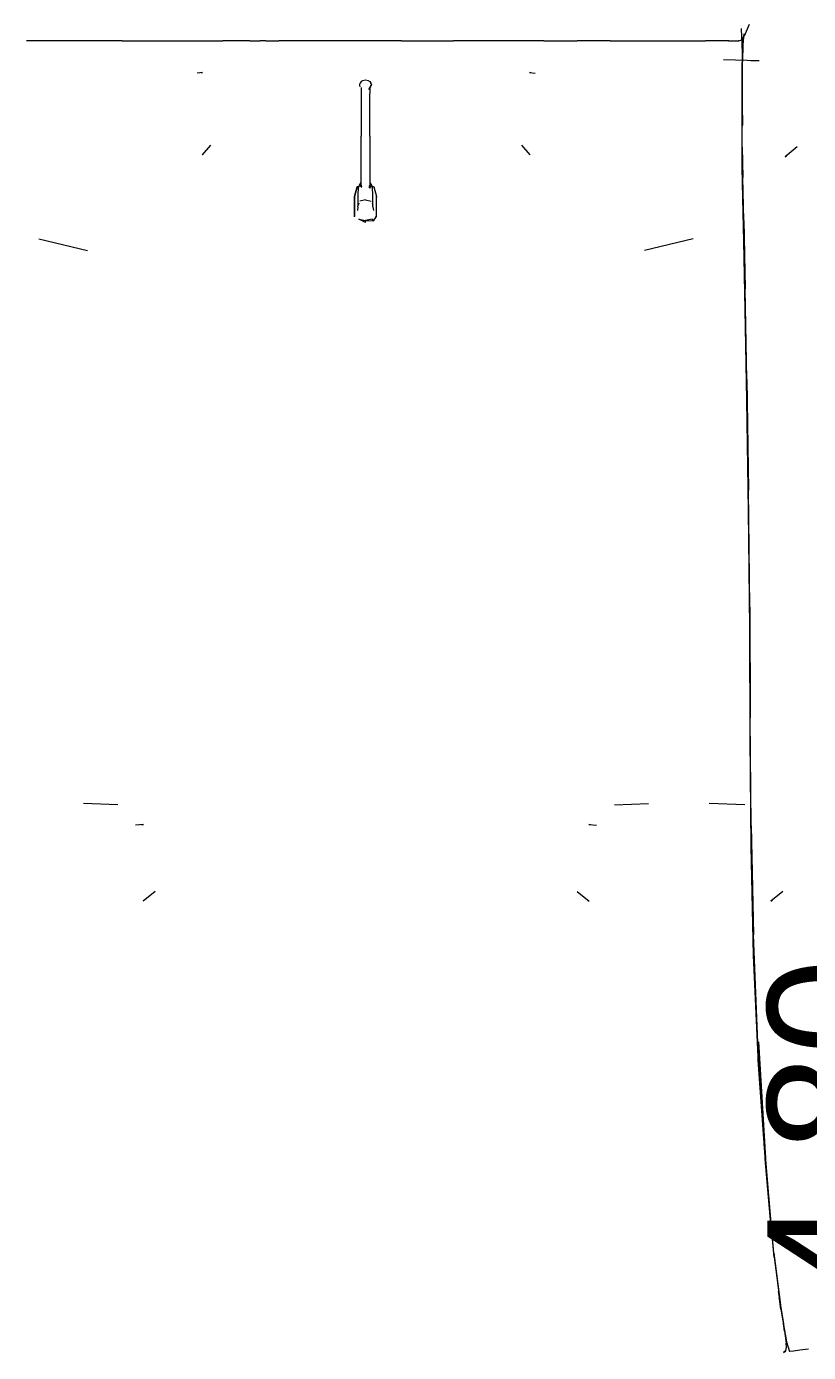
# Model space of a CAD drawing. Header units: millimetres. Extents: x -49742 to -28323, y -43447 to -3800.
# Drawn here: x -41616 to -40669, y -40142 to -38535 of the extents above; entities that cross this region are included whole.
import ezdxf

# ---------------------------------------------------------------- set-up
doc = ezdxf.new("R2010")
doc.units = ezdxf.units.MM
for name, color, linetype, lineweight in [('A-ANNO-DIMS', 211, 'Continuous', 9), ('A-ANNO-DIMS-75', 211, 'Continuous', 9), ('G-IMPT', 8, 'Continuous', 9)]:
    doc.layers.add(name, color=color, linetype=linetype, lineweight=lineweight)
doc.styles.add('@Arial Unicode MS', font='ARIALUNI.ttf', dxfattribs={"height": 150})
doc.dimstyles.new('CRT_-__Metros_-_Linha_de_chamada_3_5_mm_1', dxfattribs={"dimscale": 304.8, "dimtxt": 150.876728, "dimasz": 0.492126, "dimexe": 0.246063, "dimexo": 0.0625, "dimgap": 0.123031, "dimtad": 1, "dimlfac": 0.001, "dimrnd": 0.01, "dimzin": 0, "dimdsep": 46, "dimtxsty": '@Arial Unicode MS', "dimblk1": 'OBLIQUE', "dimblk2": 'OBLIQUE', "dimsah": 1, "dimcen": 0.09, "dimdle": 0.246063, "dimazin": 0, "dimtfac": 1, "dimtdec": 4, "dimtix": 1, "dimtmove": 0, "dimatfit": 3, "dimfxl": 1.476378, "dimfxlon": 1, "dimtvp": 1, "dimtolj": 1, "dimtzin": 0, "dimarcsym": 2})

# ---------------------------------------------------------------- blocks, each defined once
blk = doc.blocks.new('CRT_Fiat Punto - Punto_dwg-V1-PONTOS ELÉTRICOS GARAGEM')
at = {"layer": 'G-IMPT'}
for p, q in [((913.51, 130.31), (913.61, 127.39)), ((913.83, 129.67), (913.71, 128.39)), ((913.83, 129.67), (913.79, 129.36)), ((914.45, 130.78), (913.84, 129.39)), ((831.05, 128.81), (827.36, 128.81)), ((834.92, 128.81), (831.05, 128.81)), ((838.87, 128.81), (834.92, 128.81)), ((838.87, 128.81), (842.83, 128.81)), ((842.83, 128.81), (846.86, 128.81)), ((846.86, 128.81), (851.04, 128.81)), ((854.28, 128.81), (851.04, 128.81)), ((854.28, 128.81), (855.51, 128.81)), ((856.19, 128.81), (855.51, 128.81)), ((856.19, 128.81), (857.76, 128.81)), ((860.34, 128.81), (857.76, 128.81)), ((864.04, 128.81), (860.34, 128.81)), ((868.29, 128.81), (864.04, 128.81)), ((872.54, 128.81), (868.29, 128.81)), ((872.54, 128.81), (876.23, 128.81)), ((876.23, 128.81), (878.81, 128.81)), ((880.39, 128.81), (878.81, 128.81)), ((881.06, 128.81), (880.39, 128.81)), ((882.29, 128.81), (881.06, 128.81)), ((885.54, 128.81), (882.29, 128.81)), ((889.71, 128.81), (885.54, 128.81)), ((889.71, 128.81), (893.74, 128.81)), ((897.7, 128.81), (893.74, 128.81)), ((897.7, 128.81), (901.66, 128.81)), ((901.66, 128.81), (905.52, 128.81)), ((905.52, 128.81), (909.18, 128.81)), ((912.01, 128.81), (909.21, 128.81)), ((911.97, 128.81), (913.21, 128.81)), ((911.97, 128.81), (913.16, 128.81)), ((912.01, 128.81), (913.21, 128.81)), ((913.21, 128.81), (913.16, 128.81)), ((913.21, 128.81), (913.57, 128.95)), ((913.57, 128.95), (913.84, 129.39)), ((913.61, 125.33), (913.71, 128.39)), ((913.68, 129.13), (913.66, 127.51)), ((913.71, 128.39), (913.66, 126.31)), ((913.79, 129.36), (913.71, 128.39)), ((915.65, 126.39), (911.38, 126.51)), ((913.61, 127.39), (913.61, 127.03)), ((913.61, 127.03), (913.61, 126.19)), ((915.65, 126.39), (914.67, 126.4)), ((848.58, 125), (847.92, 124.92)), ((848.43, 124.97), (848.58, 125)), ((888.14, 124.97), (887.99, 125)), ((887.99, 125), (888.65, 124.92)), ((913.61, 125.33), (913.61, 126.19)), ((913.61, 121.47), (913.61, 125.33)), ((913.61, 124.91), (913.61, 125.33)), ((913.61, 121.05), (913.61, 124.91)), ((913.66, 122.45), (913.66, 126.31)), ((867.52, 123.61), (867.56, 123.73)), ((867.53, 123.43), (867.52, 123.61)), ((867.57, 123.27), (867.53, 123.43)), ((867.69, 123.93), (867.56, 123.73)), ((867.68, 123.18), (867.68, 121.71)), ((867.87, 123.99), (867.69, 123.93)), ((868.22, 124.06), (867.87, 123.99)), ((868.57, 123.99), (868.22, 124.06)), ((868.57, 123.99), (868.74, 123.93)), ((868.63, 122.97), (868.91, 123.43)), ((868.63, 122.97), (868.87, 123.27)), ((868.63, 122.97), (868.77, 123.19)), ((868.73, 123.11), (868.91, 123.43)), ((868.74, 123.93), (868.87, 123.73)), ((868.75, 121.71), (868.77, 123.19)), ((868.92, 123.61), (868.87, 123.73)), ((868.87, 123.27), (868.91, 123.43)), ((868.92, 123.61), (868.91, 123.43)), ((867.68, 121.71), (867.68, 117.32)), ((868.63, 122.97), (868.73, 123.11)), ((868.75, 117.32), (868.75, 121.71)), ((913.65, 118.66), (913.66, 122.45)), ((913.6, 117.68), (913.61, 121.47)), ((913.6, 117.26), (913.61, 121.05)), ((913.62, 116.01), (913.6, 119.74)), ((913.6, 119.74), (913.6, 119.38)), ((913.6, 119.38), (913.6, 118.54)), ((913.6, 117.68), (913.6, 118.54)), ((913.65, 119.86), (913.65, 118.66)), ((867.68, 112.91), (867.68, 117.32)), ((868.75, 117.32), (868.75, 112.91)), ((913.6, 117.26), (913.6, 117.68)), ((913.6, 117.26), (913.6, 117.68)), ((913.62, 113.53), (913.6, 117.26)), ((849.54, 116.25), (848.54, 115.06)), ((848.65, 115.19), (848.54, 115.06)), ((887.03, 116.25), (888.03, 115.06)), ((887.92, 115.19), (888.03, 115.06)), ((913.62, 116.01), (913.69, 112.33)), ((920.23, 116.02), (918.78, 114.85)), ((913.69, 109.85), (913.62, 113.53)), ((918.78, 114.85), (918.95, 114.97)), ((867.68, 111.44), (867.68, 112.91)), ((868.75, 112.91), (868.75, 111.44)), ((913.81, 107.16), (913.69, 112.33)), ((867.33, 110.25), (867.37, 111.1)), ((867.37, 111.1), (867.51, 111.4)), ((867.51, 111.4), (867.68, 111.73)), ((867.78, 111.19), (867.68, 111.44)), ((868.75, 111.73), (868.93, 111.4)), ((869.06, 111.1), (868.93, 111.4)), ((868.96, 111.33), (869.22, 111.23)), ((869.1, 110.25), (869.06, 111.1)), ((869.22, 111.23), (869.56, 110.03)), ((866.88, 108.63), (866.88, 110.03)), ((866.88, 110), (866.88, 110.03)), ((866.88, 109.97), (866.88, 110)), ((867.31, 108.81), (867.26, 108.38)), ((867.31, 108.81), (867.33, 109.02)), ((867.33, 109.38), (867.33, 110.25)), ((867.33, 109.02), (867.33, 109.38)), ((867.4, 109.25), (867.33, 109.02)), ((867.33, 109.02), (867.44, 109.23)), ((868.22, 109.66), (867.55, 109.47)), ((868.22, 109.66), (868.88, 109.47)), ((869, 109.23), (869.1, 109.02)), ((869.03, 109.25), (869.1, 109.02)), ((869.1, 109.38), (869.1, 110.25)), ((869.1, 109.02), (869.1, 109.38)), ((869.12, 108.81), (869.1, 109.02)), ((869.12, 108.81), (869.18, 108.38)), ((869.56, 108.63), (869.56, 110.03)), ((869.56, 110.03), (869.56, 110)), ((869.56, 110), (869.56, 109.97)), ((913.81, 104.68), (913.69, 109.85)), ((866.88, 108.63), (866.88, 107.64)), ((866.88, 107.64), (866.91, 107.68)), ((866.88, 107.61), (866.88, 107.64)), ((866.88, 107.61), (866.88, 107.58)), ((868.22, 106.91), (867.41, 107.3)), ((867.41, 107.3), (868.22, 107.14)), ((868.22, 106.91), (868.22, 107.14)), ((869.56, 107.61), (869.56, 107.64)), ((869.56, 107.58), (869.56, 107.61)), ((913.81, 107.16), (913.99, 98.92)), ((828.85, 104.94), (834.73, 103.54)), ((907.72, 104.94), (901.84, 103.54)), ((913.99, 96.44), (913.81, 104.68)), ((914.19, 87.97), (913.99, 98.92)), ((914.19, 85.49), (913.99, 96.44)), ((914.19, 87.97), (914.39, 74.65)), ((914.39, 72.17), (914.19, 85.49)), ((914.54, 60.53), (914.39, 74.65)), ((914.54, 58.05), (914.39, 72.17)), ((914.54, 60.53), (914.59, 47.17)), ((914.59, 44.69), (914.54, 58.05)), ((914.69, 34.15), (914.59, 47.17)), ((914.69, 31.67), (914.59, 44.69)), ((838.35, 36.71), (834.23, 36.84)), ((898.22, 36.71), (902.34, 36.84)), ((913.92, 36.71), (909.65, 36.84)), ((838.35, 36.71), (837.6, 36.72)), ((898.22, 36.71), (898.97, 36.72)), ((913.92, 36.71), (912.94, 36.72)), ((841.46, 34.32), (840.5, 34.23)), ((841.23, 34.29), (841.46, 34.32)), ((895.34, 34.29), (895.12, 34.32)), ((895.12, 34.32), (896.07, 34.23)), ((914.69, 34.15), (914.99, 21.02)), ((914.99, 18.53), (914.69, 31.67)), ((842.85, 26.24), (841.4, 25.06)), ((893.72, 26.24), (895.17, 25.06)), ((918.51, 26.24), (917.05, 25.06)), ((841.56, 25.18), (841.4, 25.06)), ((895.01, 25.18), (895.17, 25.06)), ((917.05, 25.06), (917.22, 25.18)), ((915.52, 7.98), (914.99, 21.02)), ((915.57, 5.47), (914.99, 18.53)), ((915.57, 8.1), (916.44, -5.9)), ((915.52, 7.98), (916.3, -4.81)), ((916.3, -4.81), (915.53, 7.62)), ((915.53, 7.62), (916.4, -6.01)), ((916.47, -6.88), (915.56, 5.91)), ((915.56, 5.91), (916.4, -6.01)), ((916.49, -7.33), (915.57, 5.47)), ((916.33, -5.17), (917.21, -15.67)), ((916.33, -5.17), (916.4, -6.01)), ((917.45, -17.39), (916.4, -6.01)), ((916.47, -6.88), (916.4, -6.01)), ((917.21, -15.67), (916.4, -6.01)), ((917.45, -17.39), (916.44, -5.9)), ((917.48, -17.85), (916.49, -7.33)), ((917.45, -17.39), (918.22, -23.6)), ((917.45, -17.39), (918.29, -24.15)), ((917.48, -17.85), (918.34, -24.62)), ((917.94, -22), (918.14, -23.2)), ((918.22, -23.6), (918.09, -22.72)), ((918.09, -22.72), (918.6, -25.9)), ((918.29, -24.15), (918.14, -23.2)), ((918.34, -24.62), (918.94, -28.08)), ((918.73, -26.79), (918.6, -25.9)), ((918.73, -26.79), (918.92, -28.24)), ((918.88, -29.13), (918.94, -28.72)), ((918.94, -28.72), (918.92, -28.24)), ((918.94, -28.08), (919.33, -29.22)), ((918.79, -29.18), (918.58, -29.36)), ((918.59, -29.33), (918.88, -29.13)), ((918.79, -29.18), (918.59, -29.33)), ((919.79, -29.17), (919.33, -29.22)), ((920.58, -29.08), (919.79, -29.17)), ((921.61, -28.95), (920.58, -29.08))]:
    blk.add_line(p, q, dxfattribs=at)
at = {"layer": 'G-IMPT', "flags": 128}
for points in [[(866.88, 107.71), (866.91, 108.66), (866.88, 110.03), (867.21, 111.23), (867.48, 111.33)], [(867.37, 111.07), (867.24, 111.22), (867.21, 111.23), (866.91, 110.03), (866.91, 108.66)], [(867.69, 111.55), (867.51, 111.4), (867.78, 111.19)]]:
    blk.add_lwpolyline(points, dxfattribs=at)
for points in [[(868.75, 111.44), (868.62, 111.23), (868.75, 111.07), (868.93, 111.4)], [(868.22, 107.14), (869.19, 107.1), (869.02, 107.3)], [(869.19, 107.1), (869.56, 107.64), (869.56, 108.63), (869.52, 108.66), (869.52, 107.68)]]:
    blk.add_lwpolyline(points, close=True, dxfattribs=at)
blk = doc.blocks.new('CRT_Fiat Punto - Fiat punto 2-V2-PONTOS ELÉTRICOS GARAGEM')
at = {"xscale": 10.05298727948713, "yscale": 10.05298727948713, "zscale": 10.05298727948713}
blk.add_blockref('CRT_Fiat Punto - Punto_dwg-V1-PONTOS ELÉTRICOS GARAGEM', (-8728.9, 102.4), dxfattribs=at)
blk = doc.blocks.new('DIMBLOCK5-PONTOS ELÉTRICOS GARAGEM')
at = {"layer": 'A-ANNO-DIMS-75', "lineweight": 18, "transparency": 16777216}
for p, q in [((-40486.2, -37469.7), (-40561.2, -37394.7)), ((-40486.2, -37469.7), (-40411.2, -37544.7)), ((-40486.2, -42269.7), (-40561.2, -42194.7)), ((-40486.2, -42269.7), (-40411.2, -42344.7))]:
    blk.add_line(p, q, dxfattribs=at)
at = {"layer": 'A-ANNO-DIMS-75', "transparency": 16777216}
for p, q in [((-40036.2, -37469.7), (-40561.2, -37469.7)), ((-40486.2, -37469.7), (-40486.2, -42269.7)), ((-40486.2, -37469.7), (-40036.2, -37469.7)), ((-40036.2, -42269.7), (-40561.2, -42269.7)), ((-40486.2, -42269.7), (-40036.2, -42269.7))]:
    blk.add_line(p, q, dxfattribs=at)
at = {"layer": 'A-ANNO-DIMS-75', "color": 0, "transparency": 16777216, "insert": (-40718.4, -40072.6), "char_height": 150, "width": 487.012, "attachment_point": 1, "rotation": 90, "line_spacing_factor": 1.117605, "style": '@Arial Unicode MS'}
blk.add_mtext('4,80', dxfattribs=at)
blk = doc.blocks.new('_Oblique')
at = {"color": 0, "linetype": 'ByBlock', "lineweight": -2}
blk.add_line((-0.5, -0.5), (0.5, 0.5), dxfattribs=at)

msp = doc.modelspace()

# ---------------------------------------------------------------- block references
at = {"layer": 'G-IMPT'}
msp.add_blockref('CRT_Fiat Punto - Fiat punto 2-V2-PONTOS ELÉTRICOS GARAGEM', (-41204.62, -39949.651), dxfattribs=at)

# ---------------------------------------------------------------- dimensions: what is measured, and where the dimension line sits
at = {"layer": 'A-ANNO-DIMS'}
dim = msp.add_linear_dim(base=(-40486.229, -42269.651), p1=(-40036.229, -37469.651), p2=(-40036.229, -42269.651), angle=90, dimstyle='CRT_-__Metros_-_Linha_de_chamada_3_5_mm_1', override={"dimpost": '<>', "dimfxl": 4800}, dxfattribs=at)
dim.commit()
dim.dimension.update_dxf_attribs({"geometry": 'DIMBLOCK5-PONTOS ELÉTRICOS GARAGEM', "text_midpoint": (-40600.367, -39869.651)})

doc.saveas('drawing.dxf')
